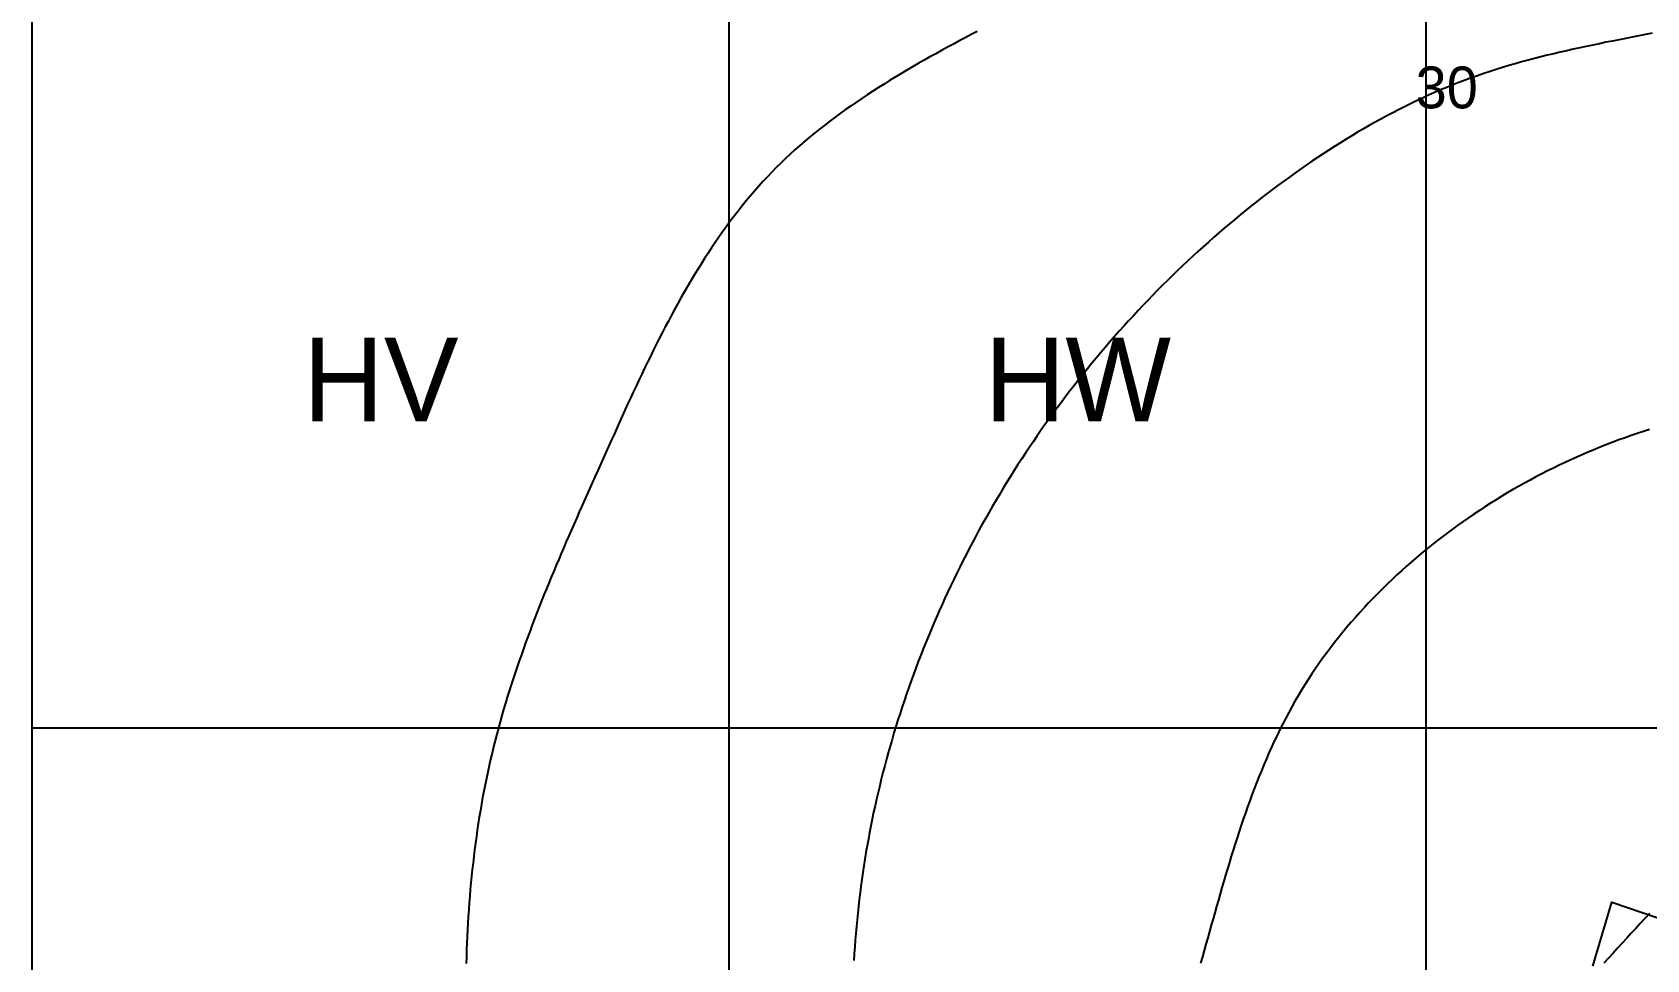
# Model space of a CAD drawing. Header units: metres. Extents: x -206260 to 760000, y -120000 to 1300000.
# Drawn here: x 0 to 231621, y 966718 to 1099854 of the extents above; entities that cross this region are included whole.
import ezdxf
from ezdxf.enums import TextEntityAlignment as Align

# ---------------------------------------------------------------- set-up
doc = ezdxf.new("R2010")
doc.units = ezdxf.units.M
for name, color, linetype in [('COASTLINE', 9, 'Continuous'), ('ISO_HALF', 8, 'Continuous'), ('ISO_LABELS', 7, 'Continuous'), ('ISO_WHOLE', 7, 'Continuous'), ('OS_GRID_100KM', 5, 'Continuous')]:
    doc.layers.add(name, color=color, linetype=linetype)

msp = doc.modelspace()

# ---------------------------------------------------------------- linework, layer by layer
at = {"layer": 'COASTLINE'}
msp.add_lwpolyline([(223900, 965800), (226600, 975000), (235300, 972000)], dxfattribs=at)
at = {"layer": 'ISO_HALF'}
for points in [[(135554.3, 1099973.8), (134700.7, 1099523.1), (133848.5, 1099070.5), (132997.9, 1098615.9), (132149.2, 1098159.1), (131302.6, 1097699.7), (130458.4, 1097237.7), (129616.7, 1096772.7), (128777.9, 1096304.7), (127942, 1095833.3), (127109.5, 1095358.4), (126280.5, 1094879.7), (125455.3, 1094397.1), (124634, 1093910.4), (123817, 1093419.2), (123004.4, 1092923.5), (122196.6, 1092423), (121393.7, 1091917.5), (120595.9, 1091406.8), (119803.6, 1090890.6), (119017, 1090368.8), (118236.2, 1089841.2), (117461.5, 1089307.5), (116693.2, 1088767.5), (115931.5, 1088221.1), (115176.7, 1087668), (114428.9, 1087107.9), (113688.4, 1086540.8), (112955.5, 1085966.4), (112230.3, 1085384.4), (111513.1, 1084794.7), (110804.2, 1084197), (110103.8, 1083591.2), (109412.2, 1082977), (108729.4, 1082354.2), (108055.9, 1081722.6), (107391.8, 1081082), (106737.4, 1080432.3), (106092.7, 1079773.3), (105457.4, 1079105.3), (104831.5, 1078428.6), (104214.8, 1077743.2), (103607, 1077049.5), (103008.1, 1076347.5), (102417.7, 1075637.6), (101835.8, 1074919.8), (101262.2, 1074194.5), (100696.7, 1073461.8), (100139.1, 1072721.9), (99589.2, 1071975), (99046.9, 1071221.4), (98512, 1070461.1), (97984.3, 1069694.5), (97463.7, 1068921.7), (96949.9, 1068143), (96442.7, 1067358.4), (95942.1, 1066568.3), (95447.8, 1065772.8), (94959.7, 1064972.1), (94477.5, 1064166.5), (94001.1, 1063356.1), (93530.4, 1062541.2), (93065.1, 1061721.9), (92605, 1060898.4), (92150.1, 1060071), (91700, 1059239.8), (91254.7, 1058405), (90813.9, 1057566.9), (90377.6, 1056725.6), (89945.4, 1055881.4), (89517.3, 1055034.5), (89093, 1054185), (88672.3, 1053333.1), (88255.2, 1052479.1), (87841.4, 1051623.2), (87430.8, 1050765.5), (87023.1, 1049906.3), (86618.2, 1049045.7), (86215.9, 1048184), (85816.1, 1047321.4), (85418.5, 1046458.1), (85023, 1045594.2), (84629.4, 1044729.9), (84237.5, 1043865.6), (83847.2, 1043001.3), (83458.2, 1042137.3), (83070.5, 1041273.8), (82683.7, 1040410.9), (82297.9, 1039549), (81912.6, 1038688.1), (81527.9, 1037828.5), (81143.7, 1036970.2), (80760.1, 1036113.1), (80377.2, 1035257.1), (79995.2, 1034402.2), (79614.2, 1033548.3), (79234.3, 1032695.2), (78855.6, 1031842.8), (78478.3, 1030991.1), (78102.5, 1030140), (77728.4, 1029289.3), (77355.9, 1028439.1), (76985.4, 1027589.1), (76616.9, 1026739.3), (76250.5, 1025889.6), (75886.3, 1025039.9), (75524.5, 1024190.1), (75165.3, 1023340.2), (74808.6, 1022489.9), (74454.8, 1021639.3), (74103.8, 1020788.3), (73755.8, 1019936.7), (73411, 1019084.4), (73069.4, 1018231.4), (72731.3, 1017377.5), (72396.6, 1016522.8), (72065.6, 1015667), (71738.4, 1014810), (71415.1, 1013951.9), (71095.8, 1013092.5), (70780.6, 1012231.6), (70469.8, 1011369.3), (70163.3, 1010505.4), (69861.4, 1009639.8), (69564.1, 1008772.4), (69271.6, 1007903.1), (68984, 1007031.9), (68701.5, 1006158.7), (68424.1, 1005283.3), (68152.1, 1004405.6), (67885.4, 1003525.6), (67624.3, 1002643.2), (67368.8, 1001758.3), (67119.2, 1000870.7), (66875.4, 999980.4), (66637.7, 999087.4), (66406.2, 998191.4), (66181, 997292.4), (65962.2, 996390.4), (65750, 995485.1), (65544.5, 994576.7), (65345.5, 993665), (65153.2, 992750.2), (64967.4, 991832.3), (64788.1, 990911.4), (64615.3, 989987.6), (64448.8, 989061), (64288.7, 988131.6), (64135, 987199.6), (63987.4, 986264.9), (63846.1, 985327.7), (63710.9, 984388), (63581.9, 983445.9), (63458.9, 982501.5), (63341.9, 981554.9), (63230.9, 980606.1), (63125.8, 979655.2), (63026.6, 978702.3), (62933.2, 977747.5), (62845.6, 976790.7), (62763.7, 975832.2), (62687.5, 974871.9), (62616.9, 973910.1), (62551.8, 972946.6), (62492.3, 971981.6), (62438.3, 971015.2), (62389.8, 970047.5), (62346.6, 969078.4), (62308.8, 968108.2), (62276.2, 967136.8), (62248.9, 966164.4)], [(232030.4, 1042854.1), (231146.1, 1042563.7), (230264.5, 1042266.1), (229385.7, 1041961.2), (228509.7, 1041648.8), (227636.6, 1041329), (226766.3, 1041001.5), (225898.9, 1040666.5), (225034.3, 1040323.7), (224172.7, 1039973), (223314.1, 1039614.5), (222458.4, 1039248), (221605.8, 1038873.4), (220756.1, 1038490.8), (219909.5, 1038099.8), (219066, 1037700.6), (218225.5, 1037293.1), (217388.2, 1036877), (216554, 1036452.5), (215723, 1036019.3), (214895.3, 1035577.5), (214071.1, 1035127.3), (213250.5, 1034668.5), (212433.6, 1034201.4), (211620.7, 1033725.9), (210811.9, 1033242.1), (210007.3, 1032750.1), (209207.1, 1032249.8), (208411.4, 1031741.5), (207620.4, 1031225.1), (206834.3, 1030700.7), (206053.2, 1030168.4), (205277.3, 1029628.1), (204506.7, 1029080), (203741.6, 1028524.2), (202982.1, 1027960.6), (202228.4, 1027389.3), (201480.7, 1026810.5), (200739.1, 1026224.1), (200003.7, 1025630.2), (199274.7, 1025028.8), (198552.3, 1024420.1), (197836.7, 1023804.1), (197127.9, 1023180.8), (196426.2, 1022550.2), (195731.6, 1021912.6), (195044.4, 1021267.8), (194364.7, 1020616), (193692.7, 1019957.3), (193028.4, 1019291.6), (192372.2, 1018619), (191724.1, 1017939.7), (191084.2, 1017253.6), (190452.8, 1016560.8), (189830, 1015861.3), (189215.9, 1015155.3), (188610.8, 1014442.8), (188014.6, 1013723.8), (187427.8, 1012998.4), (186850.2, 1012266.6), (186282.3, 1011528.6), (185723.9, 1010784.3), (185175.5, 1010033.8), (184637, 1009277.2), (184108.7, 1008514.6), (183590.6, 1007745.9), (183083.1, 1006971.3), (182586.1, 1006190.9), (182100, 1005404.5), (181624.7, 1004612.4), (181160.3, 1003814.6), (180706.6, 1003011.3), (180263.3, 1002202.6), (179830, 1001388.7), (179406.6, 1000569.6), (178992.7, 999745.7), (178588.1, 998916.9), (178192.4, 998083.5), (177805.5, 997245.6), (177427.1, 996403.4), (177056.8, 995557), (176694.4, 994706.5), (176339.6, 993852.1), (175992.2, 992994), (175651.8, 992132.3), (175318.3, 991267.1), (174991.2, 990398.7), (174670.4, 989527.1), (174355.6, 988652.5), (174046.5, 987775), (173742.9, 986894.8), (173444.3, 986012.1), (173150.7, 985127), (172861.6, 984239.6), (172576.9, 983350.1), (172296.2, 982458.7), (172019.4, 981565.4), (171746, 980670.5), (171475.8, 979774.1), (171208.6, 978876.3), (170944.1, 977977.4), (170682, 977077.3), (170422.1, 976176.3), (170163.9, 975274.6), (169907.4, 974372.3), (169652.2, 973469.5), (169398, 972566.3), (169144.6, 971663.1), (168891.7, 970759.7), (168638.9, 969856.6), (168386.1, 968953.7), (168133, 968051.2), (167879.3, 967149.3), (167624.7, 966248.1)]]:
    msp.add_lwpolyline(points, dxfattribs=at)
at = {"layer": 'ISO_WHOLE'}
for points in [[(232406.7, 1099708.2), (231455.9, 1099527.9), (230506.4, 1099345.8), (229558, 1099162.1), (228610.8, 1098976.7), (227664.9, 1098789.6), (226720.2, 1098600.9), (225776.8, 1098410.3), (224834.9, 1098217.4), (223894.4, 1098021.9), (222955.6, 1097823.4), (222018.5, 1097621.6), (221083.3, 1097416), (220150, 1097206.2), (219218.7, 1096991.9), (218289.6, 1096772.7), (217362.8, 1096548.3), (216438.3, 1096318.2), (215516.3, 1096082.1), (214596.9, 1095839.5), (213680.2, 1095590.2), (212766.3, 1095333.6), (211855.3, 1095069.6), (210947.3, 1094797.6), (210042.4, 1094517.3), (209140.7, 1094228.3), (208242.4, 1093930.2), (207347.5, 1093622.7), (206456.1, 1093305.4), (205568.4, 1092978), (204684.2, 1092640.5), (203803.6, 1092293.1), (202926.4, 1091936), (202052.7, 1091569.2), (201182.3, 1091192.9), (200315.1, 1090807.3), (199451.3, 1090412.4), (198590.6, 1090008.4), (197733, 1089595.4), (196878.5, 1089173.6), (196027.1, 1088743), (195178.6, 1088303.9), (194332.9, 1087856.3), (193490.2, 1087400.4), (192650.2, 1086936.4), (191813, 1086464.2), (190978.4, 1085984.2), (190146.5, 1085496.4), (189317.1, 1085000.9), (188490.2, 1084497.9), (187665.8, 1083987.5), (186843.7, 1083469.8), (186024.1, 1082945), (185207, 1082413.1), (184392.4, 1081874.2), (183580.4, 1081328.3), (182771, 1080775.6), (181964.4, 1080216.1), (181160.5, 1079649.9), (180359.6, 1079077), (179561.5, 1078497.6), (178766.4, 1077911.6), (177974.4, 1077319.3), (177185.4, 1076720.6), (176399.7, 1076115.6), (175617.1, 1075504.4), (174837.9, 1074887.1), (174062.1, 1074263.8), (173289.6, 1073634.5), (172520.7, 1072999.2), (171755.3, 1072358.2), (170993.5, 1071711.4), (170235.4, 1071058.9), (169481.1, 1070400.8), (168730.6, 1069737.2), (167983.9, 1069068.1), (167241.2, 1068393.6), (166502.5, 1067713.8), (165767.8, 1067028.8), (165037.3, 1066338.6), (164311, 1065643.3), (163588.9, 1064943), (162871.2, 1064237.7), (162157.8, 1063527.6), (161448.9, 1062812.7), (160744.5, 1062093.1), (160044.7, 1061368.8), (159349.5, 1060640), (158659, 1059906.6), (157973.3, 1059168.8), (157292.4, 1058426.7), (156616.4, 1057680.3), (155945.3, 1056929.7), (155279.3, 1056175), (154618.4, 1055416.2), (153962.6, 1054653.4), (153312, 1053886.7), (152666.7, 1053116.1), (152026.5, 1052341.7), (151391.6, 1051563.4), (150762, 1050781.4), (150137.6, 1049995.6), (149518.6, 1049206.1), (148904.8, 1048413), (148296.5, 1047616.2), (147693.4, 1046815.8), (147095.8, 1046011.8), (146503.6, 1045204.3), (145916.8, 1044393.4), (145335.4, 1043579), (144759.5, 1042761.1), (144189, 1041939.9), (143624.1, 1041115.4), (143064.6, 1040287.5), (142510.8, 1039456.4), (141962.4, 1038622.1), (141419.6, 1037784.5), (140882.5, 1036943.8), (140350.9, 1036100), (139825, 1035253.1), (139304.7, 1034403.2), (138790.1, 1033550.2), (138281.2, 1032694.3), (137777.9, 1031835.5), (137280.5, 1030973.7), (136788.7, 1030109.1), (136302.7, 1029241.6), (135822.5, 1028371.4), (135348.2, 1027498.4), (134879.6, 1026622.7), (134416.9, 1025744.3), (133960, 1024863.3), (133509, 1023979.6), (133063.9, 1023093.4), (132624.8, 1022204.7), (132191.5, 1021313.5), (131764.3, 1020419.8), (131343, 1019523.7), (130927.7, 1018625.2), (130518.4, 1017724.3), (130115.1, 1016821.2), (129717.9, 1015915.7), (129326.8, 1015008), (128941.8, 1014098.2), (128562.9, 1013186.1), (128190.1, 1012272), (127823.4, 1011355.7), (127462.9, 1010437.4), (127108.6, 1009517.1), (126760.6, 1008594.7), (126418.7, 1007670.5), (126083.1, 1006744.3), (125753.7, 1005816.3), (125430.7, 1004886.4), (125113.9, 1003954.7), (124803.5, 1003021.3), (124499.4, 1002086.2), (124201.6, 1001149.3), (123910.3, 1000210.8), (123625.3, 999270.7), (123346.7, 998329), (123074.6, 997385.8), (122809, 996441.1), (122549.8, 995494.9), (122297.1, 994547.2), (122050.9, 993598.2), (121811.3, 992647.8), (121578.2, 991696.1), (121351.7, 990743.1), (121131.7, 989788.9), (120918.4, 988833.5), (120711.7, 987876.9), (120511.7, 986919.1), (120318.3, 985960.2), (120131.6, 985000.3), (119951.6, 984039.4), (119778.4, 983077.5), (119611.8, 982114.6), (119452.1, 981150.8), (119299.1, 980186.1), (119152.9, 979220.6), (119013.6, 978254.2), (118881.1, 977287.1), (118755.4, 976319.3), (118636.6, 975350.7), (118524.8, 974381.6), (118419.8, 973411.7), (118321.8, 972441.3), (118230.7, 971470.4), (118146.4, 970498.9), (118068.6, 969527), (117997, 968554.5), (117931.2, 967581.7), (117871.1, 966608.4)], [(232010.4, 973332.5), (231356.3, 972631.3), (230703.3, 971926.7), (230051.2, 971219.1), (229399.7, 970509.1), (228748.2, 969797.1), (228096.7, 969083.6), (227444.7, 968369), (226792.4, 967653.3), (226139.9, 966936.4), (225487.2, 966218.3)]]:
    msp.add_lwpolyline(points, dxfattribs=at)
at = {"layer": 'OS_GRID_100KM'}
for p, q in [((0, 0), (0, 1300000)), ((100000, 0), (100000, 1300000)), ((200000, 0), (200000, 1300000)), ((0, 1000000), (700000, 1000000))]:
    msp.add_line(p, q, dxfattribs=at)

# ---------------------------------------------------------------- texts
at = {"layer": 'ISO_LABELS'}
msp.add_text('30', height=6000, dxfattribs=at).set_placement((202926.4, 1091936), align=Align.MIDDLE_CENTER)
at = {"layer": 'OS_GRID_100KM'}
for s, p in [('HV', (50000, 1050000)), ('HW', (150000, 1050000))]:
    msp.add_text(s, height=12000, dxfattribs=at).set_placement(p, align=Align.MIDDLE_CENTER)

doc.saveas('drawing.dxf')
